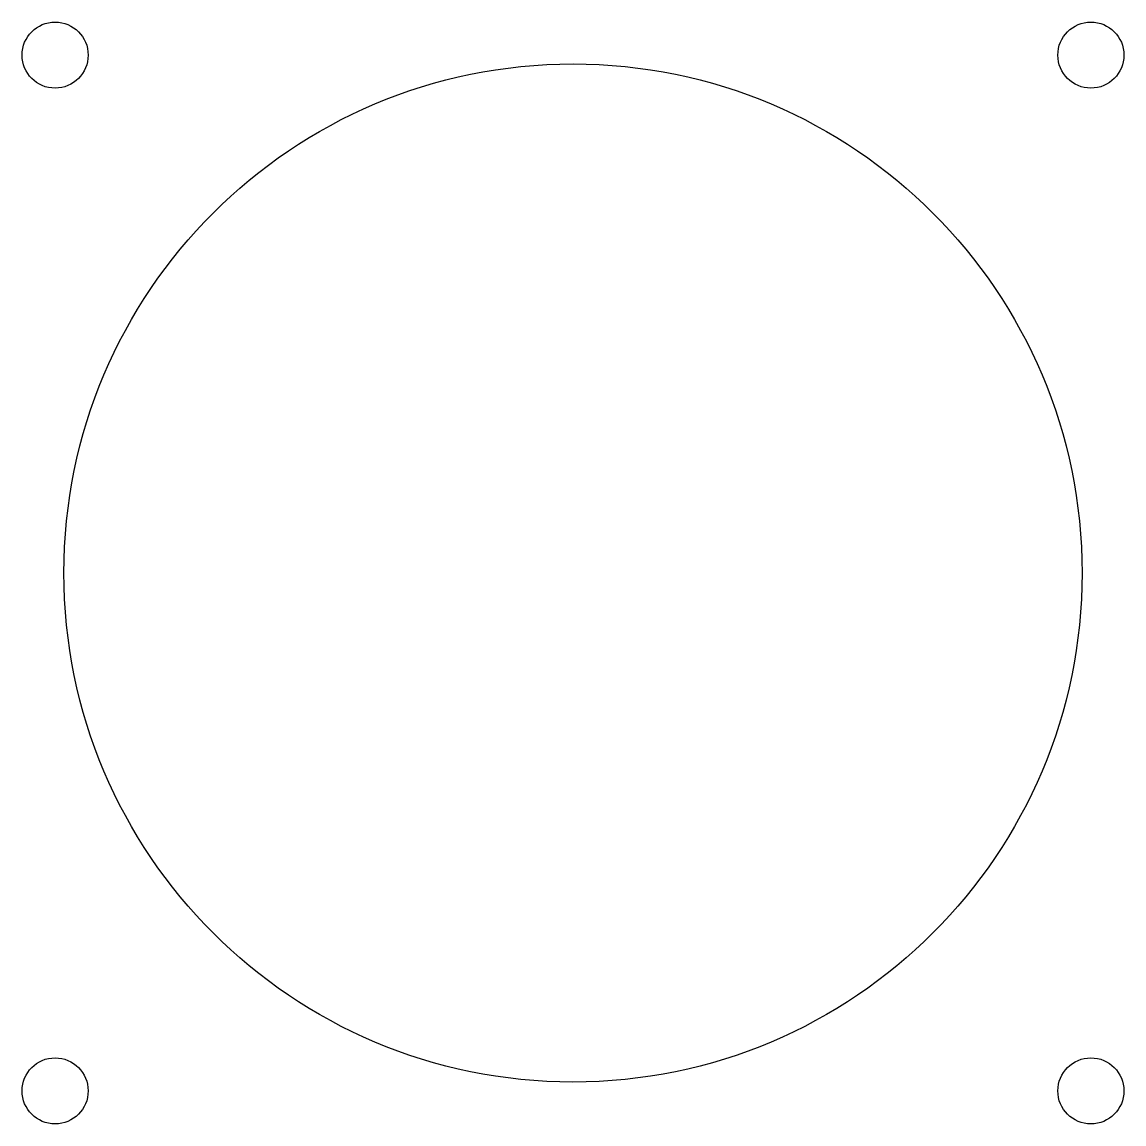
# Model space of a CAD drawing. Header units: millimetres. Extents: x -25 to 25, y -25 to 25.
import ezdxf

# ---------------------------------------------------------------- set-up
doc = ezdxf.new("R2010")
doc.units = ezdxf.units.MM
doc.layers.get('0').update_dxf_attribs({"lineweight": 25})

msp = doc.modelspace()

# ---------------------------------------------------------------- linework, layer by layer
for centre, radius in [((-23.5, 23.5), 1.5), ((23.5, 23.5), 1.5), ((0, 0), 23.1), ((-23.5, -23.5), 1.5), ((23.5, -23.5), 1.5)]:
    msp.add_circle(centre, radius)

doc.saveas('drawing.dxf')
